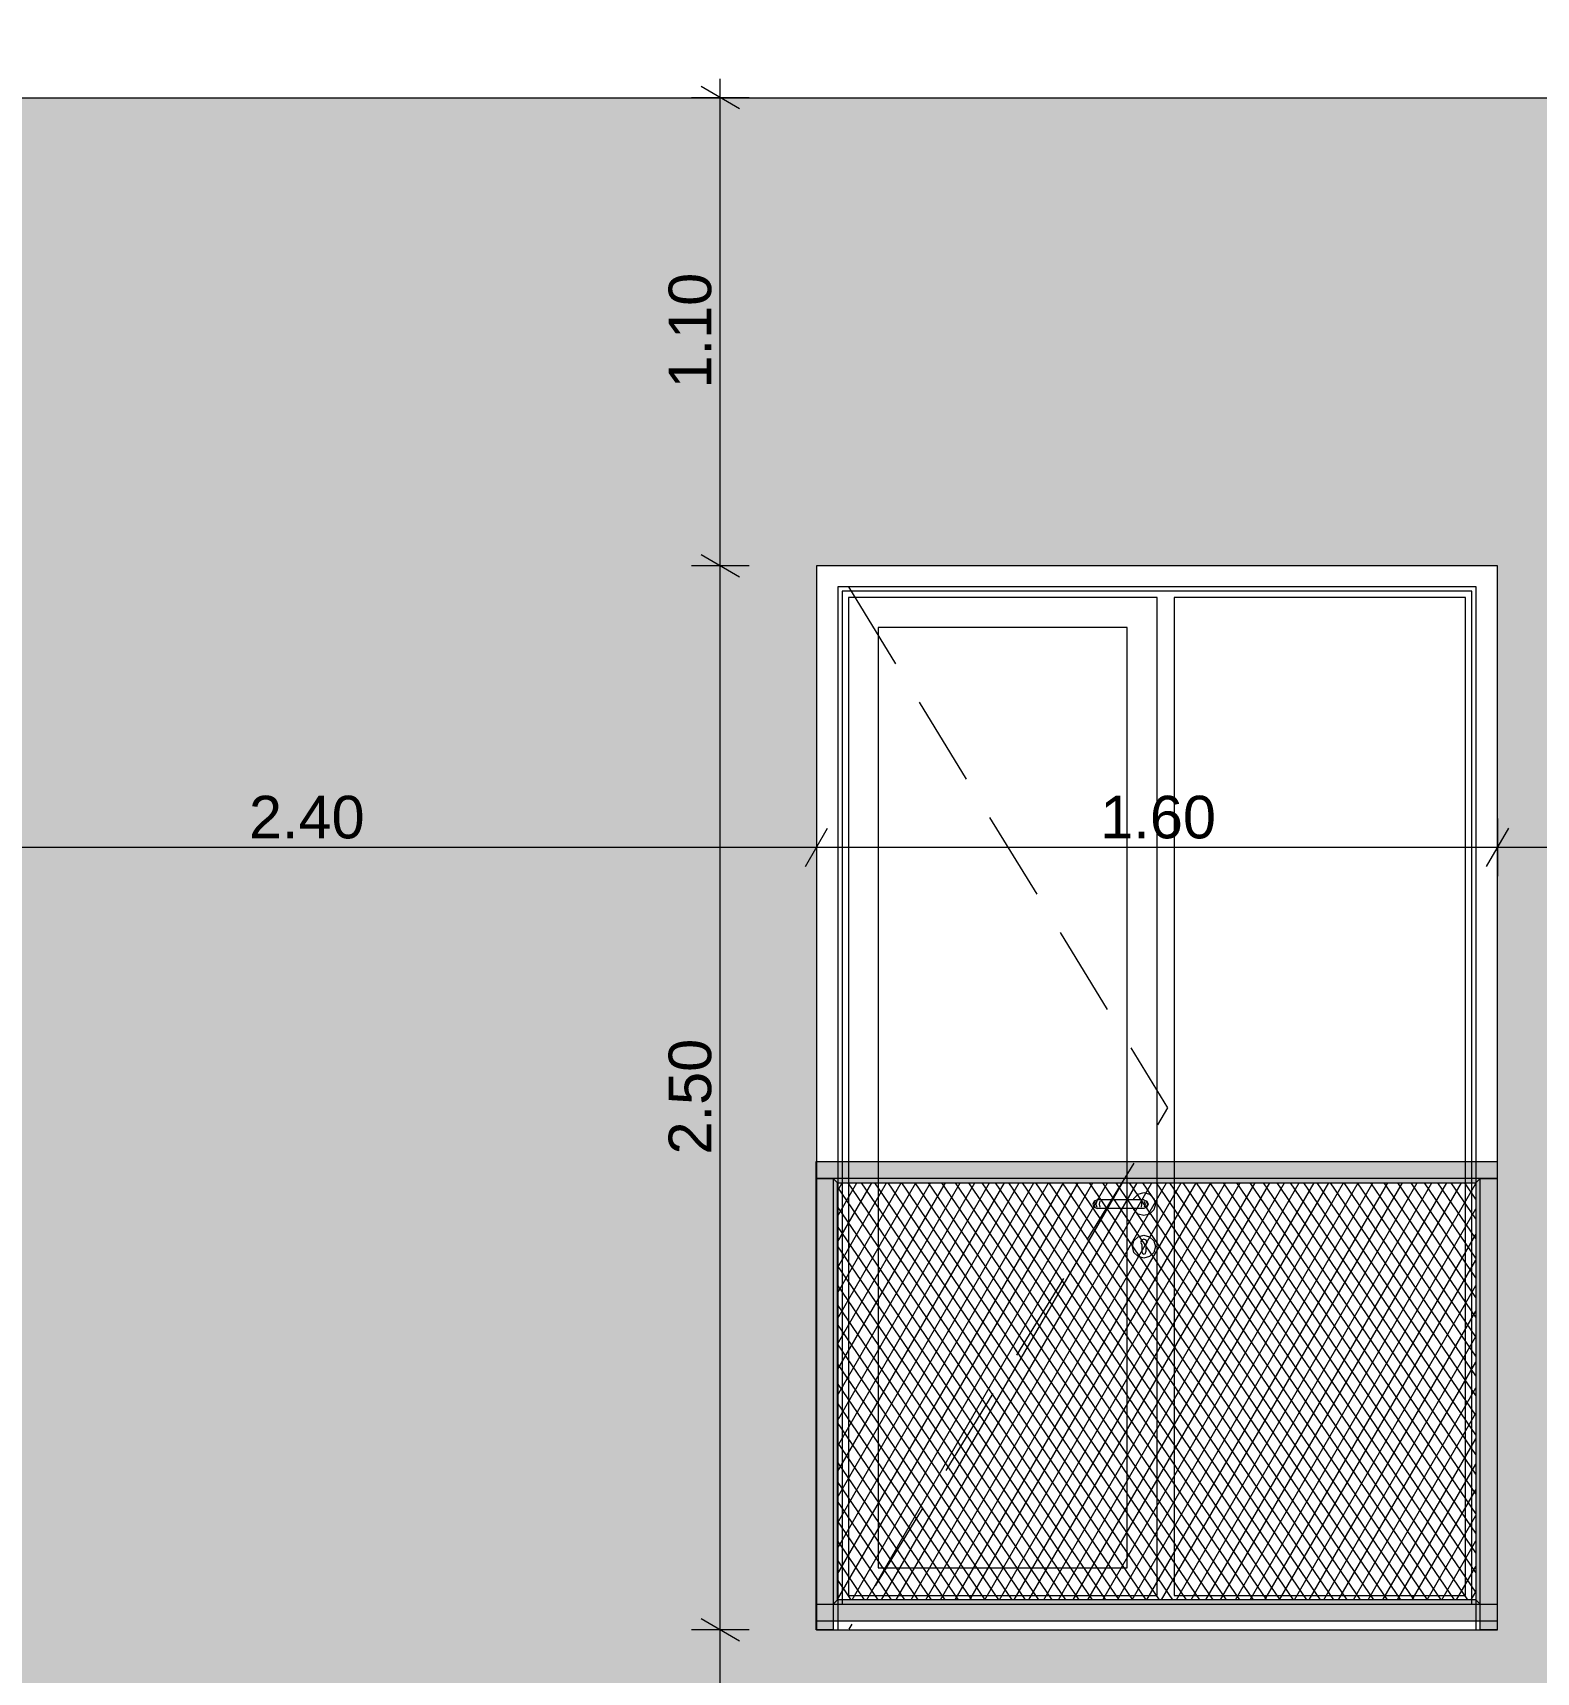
# Model space of a CAD drawing. Header units: millimetres. Extents: x 475206255 to 476720147, y 4620882299 to 4621447368.
# Drawn here: x 475423225 to 475426757, y 4621142045 to 4621145897 of the extents above; entities that cross this region are included whole.
import ezdxf

# ---------------------------------------------------------------- set-up
doc = ezdxf.new("R2010")
doc.units = ezdxf.units.MM
doc.header["$MEASUREMENT"] = 0
doc.linetypes.add('Hidden Line', pattern=[317.5, 211.666667, -105.833333])
for name, color, linetype, lineweight in [('2D Drafting - General_Pen_No__30_Pen_No__9_Pen_No__9_Pen_No__253', 252, 'Continuous', 0), ('2D Drafting - General_Pen_No__30_Pen_No__9_Pen_No__9_Pen_No__7', 7, 'Continuous', 0), ('2D Drafting - General_Pen_No__7_Pen_No__7', 7, 'Continuous', 0), ('Dimensioning - General_Pen_No__142', 142, 'Continuous', 0), ('New_2D Drafting - General_Pen_No__30_Pen_No__9_Pen_No__9_Pen_No__255', 255, 'Continuous', 0), ('New_2D Drafting - General_Pen_No__30_Pen_No__9_Pen_No__9_Pen_No__7', 7, 'Continuous', 0), ('New_2D Drafting - General_Pen_No__4', 7, 'Continuous', 0), ('New_2D Drafting - General_Pen_No__7', 7, 'Continuous', 0), ('New_Structural - Bearing_Pen_No__250', 7, 'Continuous', 0), ('zoma_Pen_No__142', 142, 'Continuous', 0)]:
    doc.layers.add(name, color=color, linetype=linetype, lineweight=lineweight)
doc.layers.add('Dimensioning - General', color=7, linetype='Continuous')
doc.layers.add('zoma', color=7, linetype='Continuous')
doc.styles.add('GENERATED_STYLE_2', font='arial.ttf')
doc.dimstyles.new('GENERATED_STYLE__1', dxfattribs={"dimtxt": 100, "dimasz": 68.640772, "dimexe": 0.18, "dimexo": 0.0625, "dimgap": 0, "dimtad": 1, "dimlfac": 0.001, "dimzin": 0, "dimdsep": 46, "dimtxsty": 'GENERATED_STYLE_2', "dimblk": 'ARROWHEAD_2', "dimblk1": 'ARROWHEAD_2', "dimblk2": 'ARROWHEAD_2', "dimcen": 0.09, "dimse1": 1, "dimse2": 1, "dimclrd": 142, "dimclre": 142, "dimclrt": 142, "dimadec": 0, "dimazin": 0, "dimtfac": 1, "dimtdec": 4, "dimtmove": 0, "dimatfit": 3, "dimfxl": 1, "dimtolj": 1, "dimtzin": 0, "dimarcsym": 0})
doc.dimstyles.new('GENERATED_STYLE__18', dxfattribs={"dimtxt": 100, "dimasz": 68.640772, "dimexe": 0.18, "dimexo": 0.0625, "dimgap": 0, "dimtad": 1, "dimtih": 1, "dimtoh": 1, "dimlfac": 0.001, "dimzin": 0, "dimdsep": 46, "dimtxsty": 'GENERATED_STYLE_2', "dimblk": 'ARROWHEAD_2', "dimblk1": 'ARROWHEAD_2', "dimblk2": 'ARROWHEAD_2', "dimcen": 0.09, "dimse1": 1, "dimse2": 1, "dimclrd": 142, "dimclre": 142, "dimclrt": 142, "dimadec": 0, "dimazin": 0, "dimtfac": 1, "dimtdec": 4, "dimtmove": 0, "dimatfit": 3, "dimfxl": 1, "dimtolj": 1, "dimtzin": 0, "dimarcsym": 0})
doc.dimstyles.new('GENERATED_STYLE__3', dxfattribs={"dimtxt": 200, "dimasz": 64.421331, "dimexe": 0.18, "dimexo": 3, "dimgap": 0, "dimtad": 1, "dimtih": 1, "dimtoh": 1, "dimlfac": 0.001, "dimzin": 0, "dimdsep": 46, "dimtxsty": 'GENERATED_STYLE_2', "dimblk": 'ARROWHEAD_2', "dimblk1": 'ARROWHEAD_2', "dimblk2": 'ARROWHEAD_2', "dimcen": 0.09, "dimclrd": 142, "dimclre": 142, "dimclrt": 142, "dimadec": 0, "dimazin": 0, "dimtfac": 1, "dimtdec": 4, "dimtmove": 0, "dimatfit": 3, "dimfxl": 1, "dimtolj": 1, "dimtzin": 0, "dimarcsym": 0})

# ---------------------------------------------------------------- blocks, each defined once
blk = doc.blocks.new('*D552', base_point=(475826095.8, 4621095193.2))
at = {"layer": 'Dimensioning - General_Pen_No__142', "color": 142, "linetype": 'Continuous', "lineweight": 0, "transparency": 16777216}
for p, q in [((475424795.3, 4621142171.1), (475424885.6, 4621142118.9)), ((475424908.2, 4621142145), (475424772.7, 4621142145)), ((475424840.5, 4621141444.9), (475424840.5, 4621142145)), ((475424795.3, 4621141471), (475424885.6, 4621141418.9)), ((475424908.2, 4621141444.9), (475424772.7, 4621141444.9))]:
    blk.add_line(p, q, dxfattribs=at)
at = {"layer": 'Dimensioning - General_Pen_No__142', "color": 142, "lineweight": 0, "transparency": 16777216, "insert": (475424820.5, 4621141661.5), "char_height": 100, "attachment_point": 7, "rotation": 90, "style": 'GENERATED_STYLE_2'}
blk.add_mtext('\\A1;{\\pql;\\fArial|b0|i0|c204|p0;\\W1.000000;0.70}', dxfattribs=at)
blk = doc.blocks.new('ARROWHEAD_2')
at = {"color": 0, "linetype": 'Continuous', "lineweight": 0}
for p, q in [((-0.378, -0.655), (0.378, 0.655)), ((0, 0), (-1, 0))]:
    blk.add_line(p, q, dxfattribs=at)
blk = doc.blocks.new('*D553', base_point=(475826095.8, 4621095193.2))
at = {"layer": 'Dimensioning - General_Pen_No__142', "color": 142, "linetype": 'Continuous', "lineweight": 0, "transparency": 16777216}
for p, q in [((475424795.3, 4621144671), (475424885.6, 4621144618.9)), ((475424908.2, 4621144644.9), (475424772.7, 4621144644.9)), ((475424840.5, 4621142145), (475424840.5, 4621144644.9)), ((475424795.3, 4621142171.1), (475424885.6, 4621142118.9)), ((475424908.2, 4621142145), (475424772.7, 4621142145))]:
    blk.add_line(p, q, dxfattribs=at)
at = {"layer": 'Dimensioning - General_Pen_No__142', "color": 142, "lineweight": 0, "transparency": 16777216, "insert": (475424820.5, 4621143261.5), "char_height": 100, "attachment_point": 7, "rotation": 90, "style": 'GENERATED_STYLE_2'}
blk.add_mtext('\\A1;{\\pql;\\fArial|b0|i0|c204|p0;\\W1.000000;2.50}', dxfattribs=at)
blk = doc.blocks.new('*D554', base_point=(475826095.8, 4621095193.2))
at = {"layer": 'Dimensioning - General_Pen_No__142', "color": 142, "linetype": 'Continuous', "lineweight": 0, "transparency": 16777216}
for p, q in [((475424840.5, 4621145744.5), (475424840.5, 4621145788.7)), ((475424908.2, 4621145744.5), (475424772.7, 4621145744.5)), ((475424885.6, 4621145718.5), (475424795.3, 4621145770.6)), ((475424840.5, 4621144644.9), (475424840.5, 4621145744.5)), ((475424795.3, 4621144671), (475424885.6, 4621144618.9)), ((475424908.2, 4621144644.9), (475424772.7, 4621144644.9))]:
    blk.add_line(p, q, dxfattribs=at)
at = {"layer": 'Dimensioning - General_Pen_No__142', "color": 142, "lineweight": 0, "transparency": 16777216, "insert": (475424820.5, 4621145061.3), "char_height": 100, "attachment_point": 7, "rotation": 90, "style": 'GENERATED_STYLE_2'}
blk.add_mtext('\\A1;{\\pql;\\fArial|b0|i0|c204|p0;\\W1.000000;1.10}', dxfattribs=at)
blk = doc.blocks.new('*D1528', base_point=(475826095.8, 4621095193.2))
at = {"layer": 'zoma_Pen_No__142', "color": 142, "linetype": 'Continuous', "lineweight": 0, "transparency": 16777216}
for p, q in [((475420915.9, 4621126477.3), (475420915.9, 4621126604.5)), ((475427415.9, 4621126477.3), (475427415.9, 4621126604.5)), ((475420940.3, 4621126583.3), (475420891.4, 4621126498.5)), ((475427440.3, 4621126583.3), (475427391.4, 4621126498.5)), ((475420915.9, 4621126540.9), (475427415.9, 4621126540.9))]:
    blk.add_line(p, q, dxfattribs=at)
at = {"layer": 'zoma_Pen_No__142', "color": 142, "lineweight": 0, "transparency": 16777216, "char_height": 200, "attachment_point": 7, "style": 'GENERATED_STYLE_2'}
for s, insert in [('\\A1;{\\pql;\\fArial|b0|i0|c204|p0;\\W1.000000;6.50}', (475423898.9, 4621126580.9)), ('\\A1;{\\pql;\\fArial|b0|i0|c204|p0;\\W1.000000;0.40}', (475426857.5, 4621126580.9))]:
    blk.add_mtext(s, dxfattribs=dict(at, insert=insert))
blk = doc.blocks.new('*D2319', base_point=(475826095.8, 4621095193.2))
at = {"layer": 'Dimensioning - General_Pen_No__142', "color": 142, "linetype": 'Continuous', "lineweight": 0, "transparency": 16777216}
for p, q in [((475426666.7, 4621144050.6), (475426666.7, 4621143915.2)), ((475427886.6, 4621144050.6), (475427886.6, 4621143915.2)), ((475426640.6, 4621143937.8), (475426692.7, 4621144028.1)), ((475427860.6, 4621143937.8), (475427912.7, 4621144028.1)), ((475427886.6, 4621143982.9), (475426666.7, 4621143982.9)), ((475427930.8, 4621143982.9), (475427886.6, 4621143982.9))]:
    blk.add_line(p, q, dxfattribs=at)
at = {"layer": 'Dimensioning - General_Pen_No__142', "color": 142, "lineweight": 0, "transparency": 16777216, "insert": (475427143.2, 4621144002.9), "char_height": 100, "attachment_point": 7, "style": 'GENERATED_STYLE_2'}
blk.add_mtext('\\A1;{\\pql;\\fArial|b0|i0|c204|p0;\\W1.000000;1.22}', dxfattribs=at)
blk = doc.blocks.new('*D2320', base_point=(475826095.8, 4621095193.2))
at = {"layer": 'Dimensioning - General_Pen_No__142', "color": 142, "linetype": 'Continuous', "lineweight": 0, "transparency": 16777216}
for p, q in [((475425066.7, 4621144050.6), (475425066.7, 4621143915.2)), ((475426666.7, 4621144050.6), (475426666.7, 4621143915.2)), ((475425040.6, 4621143937.8), (475425092.7, 4621144028.1)), ((475426640.6, 4621143937.8), (475426692.7, 4621144028.1)), ((475426666.7, 4621143982.9), (475425066.7, 4621143982.9))]:
    blk.add_line(p, q, dxfattribs=at)
at = {"layer": 'Dimensioning - General_Pen_No__142', "color": 142, "lineweight": 0, "transparency": 16777216, "insert": (475425733.2, 4621144002.9), "char_height": 100, "attachment_point": 7, "style": 'GENERATED_STYLE_2'}
blk.add_mtext('\\A1;{\\pql;\\fArial|b0|i0|c204|p0;\\W1.000000;1.60}', dxfattribs=at)
blk = doc.blocks.new('*D2321', base_point=(475826095.8, 4621095193.2))
at = {"layer": 'Dimensioning - General_Pen_No__142', "color": 142, "linetype": 'Continuous', "lineweight": 0, "transparency": 16777216}
for p, q in [((475422666.3, 4621144050.6), (475422666.3, 4621143915.2)), ((475425066.7, 4621144050.6), (475425066.7, 4621143915.2)), ((475422640.2, 4621143937.8), (475422692.3, 4621144028.1)), ((475425040.6, 4621143937.8), (475425092.7, 4621144028.1)), ((475425066.7, 4621143982.9), (475422666.3, 4621143982.9))]:
    blk.add_line(p, q, dxfattribs=at)
at = {"layer": 'Dimensioning - General_Pen_No__142', "color": 142, "lineweight": 0, "transparency": 16777216, "insert": (475423733, 4621144002.9), "char_height": 100, "attachment_point": 7, "style": 'GENERATED_STYLE_2'}
blk.add_mtext('\\A1;{\\pql;\\fArial|b0|i0|c204|p0;\\W1.000000;2.40}', dxfattribs=at)

msp = doc.modelspace()

# ---------------------------------------------------------------- hatches: boundary and pattern name
at = {"layer": '2D Drafting - General_Pen_No__30_Pen_No__9_Pen_No__9_Pen_No__253', "linetype": 'Continuous', "lineweight": 0}
h = msp.add_hatch(dxfattribs=at)
h.set_pattern_fill('BRICK___RUNNING_BOND', color=252, style=0, pattern_type=2)
h.set_pattern_definition([(180, (475382668.45, 4621135278.51), (0, 66.64), []), (90, (475382668.45, 4621135278.5), (244.8, 0), [66.64, -66.64]), (90, (475382546.05, 4621135345.15), (244.8, 0), [66.64, -66.64])])
h.paths.add_polyline_path([(475407116.097, 4621132444.943), (475407116.097, 4621145744.536), (475427886.496, 4621145744.536), (475427886.496, 4621132444.943), (475424099.531, 4621132444.942), (475422915.902, 4621132444.943), (475420516.519, 4621132444.943), (475420516.519, 4621135044.943), (475418016.519, 4621135044.943), (475418016.519, 4621132444.943), (475417816.698, 4621132444.943), (475417816.698, 4621135044.924), (475414016.698, 4621135044.924), (475414016.698, 4621132444.943), (475413616.479, 4621132444.943), (475411316.097, 4621132444.943), (475411316.097, 4621145344.955), (475409845.506, 4621145344.955), (475409816.623, 4621145344.955), (475407515.336, 4621145344.955), (475407515.336, 4621135744.944), (475407515.336, 4621135044.961), (475407516.097, 4621135044.961), (475407516.097, 4621132545), (475407516.097, 4621132444.943)])
h.paths.add_polyline_path([(475411816.173, 4621143044.943), (475411816.173, 4621144644.943), (475413416.173, 4621144644.943), (475413416.173, 4621143044.943)], flags=0)
h.paths.add_polyline_path([(475411816.178, 4621135044.943), (475413416.178, 4621135044.943), (475413416.178, 4621133444.942), (475411816.178, 4621133444.942)], flags=0)
h.paths.add_polyline_path([(475413416.178, 4621136644.942), (475411816.178, 4621136644.942), (475411816.178, 4621138244.943), (475413416.178, 4621138244.943)], flags=0)
h.paths.add_polyline_path([(475413416.178, 4621139844.942), (475411816.178, 4621139844.942), (475411816.178, 4621141444.943), (475413416.178, 4621141444.943)], flags=0)
h.paths.add_polyline_path([(475414016.097, 4621135464.943), (475422915.902, 4621135464.943), (475422915.902, 4621135684.943), (475418666.092, 4621135684.943), (475418666.092, 4621135744.932), (475418666.092, 4621135744.944), (475418666.092, 4621138244.955), (475418666.092, 4621138664.943), (475422915.902, 4621138664.943), (475422915.902, 4621138884.943), (475418666.092, 4621138884.943), (475418666.092, 4621141864.943), (475422915.902, 4621141864.943), (475422915.902, 4621142084.943), (475420066.548, 4621142084.943), (475420066.548, 4621144644.937), (475419166.549, 4621144644.937), (475419166.549, 4621142084.943), (475418666.092, 4621142084.943), (475418666.092, 4621145064.943), (475422915.902, 4621145064.943), (475422915.902, 4621145284.943), (475414016.097, 4621145284.943), (475414016.097, 4621145064.943), (475417166.094, 4621145064.943), (475417166.094, 4621142084.943), (475414016.097, 4621142084.943), (475414016.097, 4621141864.943), (475417166.094, 4621141864.943), (475417166.094, 4621138884.943), (475414016.097, 4621138884.943), (475414016.097, 4621138664.943), (475417166.094, 4621138664.943), (475417166.094, 4621138244.955), (475417166.094, 4621135744.944), (475417166.094, 4621135744.924), (475417166.094, 4621135684.943), (475414016.097, 4621135684.943)], flags=0)
h.paths.add_polyline_path([(475416466.026, 4621135744.913), (475416466.026, 4621138244.923), (475414866.018, 4621138244.923), (475414866.018, 4621135744.913)], flags=0)
h.paths.add_polyline_path([(475414866.026, 4621144644.918), (475416466.035, 4621144644.918), (475416466.035, 4621142144.923), (475414866.026, 4621142144.923)], flags=0)
h.paths.add_polyline_path([(475416466.035, 4621138944.924), (475414866.026, 4621138944.924), (475414866.026, 4621141444.918), (475416466.035, 4621141444.918)], flags=0)
h.paths.add_polyline_path([(475419166.549, 4621138944.945), (475420066.548, 4621138944.945), (475420066.548, 4621141444.94), (475419166.549, 4621141444.94)], flags=0)
h.paths.add_polyline_path([(475419166.549, 4621138244.94), (475419166.549, 4621135744.945), (475420066.548, 4621135744.945), (475420066.548, 4621138244.94)], flags=0)
h.paths.add_polyline_path([(475422666.097, 4621132544.993), (475421066.097, 4621132544.993), (475421066.097, 4621135044.993), (475422666.097, 4621135044.993)], flags=0)
h.paths.add_polyline_path([(475421066.097, 4621144644.939), (475421066.097, 4621142144.943), (475422666.097, 4621142144.943), (475422666.097, 4621144644.939)], flags=0)
h.paths.add_polyline_path([(475421066.105, 4621138944.931), (475422666.097, 4621138944.931), (475422666.097, 4621138944.943), (475422666.097, 4621141444.937), (475421766.097, 4621141444.937), (475421066.105, 4621141444.937)], flags=0)
h.paths.add_polyline_path([(475421066.105, 4621135744.929), (475422666.097, 4621135744.929), (475422666.097, 4621135744.943), (475422666.097, 4621138244.94), (475421766.097, 4621138244.94), (475421066.105, 4621138244.94)], flags=0)
h.paths.add_polyline_path([(475425066.474, 4621132544.995), (475426666.486, 4621132544.995), (475426666.477, 4621135044.946), (475425066.477, 4621135044.941)], flags=0)
h.paths.add_polyline_path([(475425066.502, 4621135744.936), (475426666.511, 4621135744.936), (475426666.511, 4621138244.935), (475425066.511, 4621138244.941)], flags=0)
h.paths.add_polyline_path([(475426666.511, 4621142144.937), (475426666.511, 4621144644.941), (475425066.511, 4621144644.941), (475425066.509, 4621142144.937)], flags=0)
h.paths.add_polyline_path([(475426666.514, 4621138944.999), (475426666.514, 4621141444.941), (475425066.511, 4621141444.941), (475425066.509, 4621138944.999)], flags=0)
at = {"layer": 'New_2D Drafting - General_Pen_No__30_Pen_No__9_Pen_No__9_Pen_No__255', "linetype": 'Continuous', "lineweight": 0}
for points in [[(475426665.596, 4621143244.995), (475426665.596, 4621143204.995), (475425065.596, 4621143204.995), (475425065.596, 4621143244.995)], [(475425105.603, 4621142144.994), (475425065.596, 4621142144.994), (475425065.596, 4621143204.995), (475425105.603, 4621143204.995)], [(475425105.603, 4621142204.994), (475425115.603, 4621142214.994), (475425115.603, 4621143194.995), (475425105.603, 4621143204.995)], [(475426615.603, 4621143194.995), (475426625.603, 4621143204.995), (475425105.603, 4621143204.995), (475425115.603, 4621143194.995)], [(475426615.603, 4621142214.994), (475426625.603, 4621142204.994), (475426625.603, 4621143204.995), (475426615.603, 4621143194.995)], [(475426665.609, 4621142144.994), (475426625.603, 4621142144.994), (475426625.603, 4621143204.995), (475426665.609, 4621143204.995)], [(475426665.609, 4621142204.994), (475426665.609, 4621142164.994), (475425065.596, 4621142164.994), (475425065.596, 4621142204.994)], [(475426625.603, 4621142204.994), (475426615.603, 4621142214.994), (475425115.603, 4621142214.994), (475425105.603, 4621142204.994)]]:
    msp.add_hatch(color=255, dxfattribs=at).paths.add_polyline_path(points)
at = {"layer": 'New_2D Drafting - General_Pen_No__7', "linetype": 'Continuous', "lineweight": 0}
h = msp.add_hatch(dxfattribs=at)
h.set_pattern_fill('BATT_INSULATION', style=0, pattern_type=2)
h.set_pattern_definition([(60, (475826095.757, 4621095193.19), (-25.9807621, 15), []), (124.306619, (475826095.757, 4621095193.19), (23.8156986, 11.25), [])])
h.paths.add_polyline_path([(475425115.603, 4621143194.995), (475426615.603, 4621143194.995), (475426615.603, 4621142214.994), (475425115.603, 4621142214.994)])

# ---------------------------------------------------------------- linework, layer by layer
at = {"layer": '2D Drafting - General_Pen_No__30_Pen_No__9_Pen_No__9_Pen_No__7', "color": 7, "linetype": 'Continuous', "lineweight": 0, "flags": 128}
msp.add_lwpolyline([(475407116.097, 4621145744.536), (475427886.496, 4621145744.536), (475427886.496, 4621132444.943), (475424099.531, 4621132444.942), (475422915.902, 4621132444.943)], dxfattribs=at)
msp.add_lwpolyline([(475426666.511, 4621142144.937), (475426666.511, 4621144644.941), (475425066.511, 4621144644.941), (475425066.509, 4621142144.937)], close=True, dxfattribs=at)
at = {"layer": '2D Drafting - General_Pen_No__7_Pen_No__7', "color": 7, "linetype": 'Continuous', "lineweight": 0, "flags": 128}
for points in [[(475425070.602, 4621142144.935), (475426666.485, 4621142144.94), (475426666.477, 4621144644.941), (475425066.477, 4621144644.935)], [(475425066.477, 4621144644.935), (475425066.485, 4621142144.935), (475425070.602, 4621142144.935)]]:
    msp.add_lwpolyline(points, dxfattribs=at)
for points in [[(475426616.477, 4621144594.939), (475425116.477, 4621144594.934), (475425116.485, 4621142144.935), (475426616.485, 4621142144.942)], [(475426606.477, 4621144584.939), (475425126.477, 4621144584.934), (475425126.485, 4621142204.937), (475426606.485, 4621142204.942)], [(475425866.481, 4621144569.937), (475425141.477, 4621144569.934), (475425141.485, 4621142224.937), (475425866.485, 4621142224.939)], [(475426591.477, 4621144569.939), (475425906.477, 4621144569.937), (475425906.485, 4621142224.939), (475426591.485, 4621142224.942)], [(475425796.477, 4621144499.936), (475425211.477, 4621144499.934), (475425211.485, 4621142289.937), (475425796.485, 4621142289.939)]]:
    msp.add_lwpolyline(points, close=True, dxfattribs=at)
at = {"layer": '2D Drafting - General_Pen_No__7_Pen_No__7', "color": 7, "linetype": 'Hidden Line', "lineweight": 0, "flags": 128}
msp.add_lwpolyline([(475425141.481, 4621144594.937), (475425891.477, 4621143370.811), (475425142.25, 4621142146.222)], dxfattribs=at)
at = {"layer": 'New_2D Drafting - General_Pen_No__30_Pen_No__9_Pen_No__9_Pen_No__7', "color": 7, "linetype": 'Continuous', "lineweight": 0, "flags": 128}
for points in [[(475426665.596, 4621143244.995), (475426665.596, 4621143204.995), (475425065.596, 4621143204.995), (475425065.596, 4621143244.995)], [(475425105.603, 4621142144.994), (475425065.596, 4621142144.994), (475425065.596, 4621143204.995), (475425105.603, 4621143204.995)], [(475425105.603, 4621142204.994), (475425115.603, 4621142214.994), (475425115.603, 4621143194.995), (475425105.603, 4621143204.995)], [(475426615.603, 4621143194.995), (475426625.603, 4621143204.995), (475425105.603, 4621143204.995), (475425115.603, 4621143194.995)], [(475426615.603, 4621142214.994), (475426625.603, 4621142204.994), (475426625.603, 4621143204.995), (475426615.603, 4621143194.995)], [(475426665.609, 4621142144.994), (475426625.603, 4621142144.994), (475426625.603, 4621143204.995), (475426665.609, 4621143204.995)], [(475426665.609, 4621142204.994), (475426665.609, 4621142164.994), (475425065.596, 4621142164.994), (475425065.596, 4621142204.994)], [(475426625.603, 4621142204.994), (475426615.603, 4621142214.994), (475425115.603, 4621142214.994), (475425105.603, 4621142204.994)]]:
    msp.add_lwpolyline(points, close=True, dxfattribs=at)
at = {"layer": 'New_2D Drafting - General_Pen_No__4', "color": 7, "linetype": 'Continuous', "lineweight": 0, "flags": 128}
msp.add_lwpolyline([(475425115.603, 4621143194.995), (475426615.603, 4621143194.995), (475426615.603, 4621142214.994), (475425115.603, 4621142214.994)], close=True, dxfattribs=at)
at = {"layer": 'New_Structural - Bearing_Pen_No__250', "color": 7, "linetype": 'Continuous', "lineweight": 0}
for p, q in [((475425811.271, 4621143154.938), (475425812.209, 4621143158.438)), ((475425812.209, 4621143158.438), (475425822.092, 4621143168.32)), ((475425822.092, 4621143168.32), (475425835.592, 4621143171.938)), ((475425835.592, 4621143171.938), (475425849.092, 4621143168.32)), ((475425849.092, 4621143168.32), (475425858.974, 4621143158.438)), ((475425858.974, 4621143158.438), (475425862.592, 4621143144.938)), ((475425718.521, 4621143152.008), (475425715.592, 4621143144.937)), ((475425715.592, 4621143144.937), (475425718.521, 4621143137.866)), ((475425720.073, 4621143152.008), (475425717.314, 4621143144.937)), ((475425717.314, 4621143144.937), (475425720.073, 4621143137.866)), ((475425725.592, 4621143154.937), (475425718.521, 4621143152.008)), ((475425718.521, 4621143137.866), (475425725.592, 4621143134.937)), ((475425724.887, 4621143152.008), (475425722.775, 4621143144.937)), ((475425722.775, 4621143144.937), (475425724.887, 4621143137.866)), ((475425726.733, 4621143154.937), (475425725.592, 4621143154.937)), ((475425726.734, 4621143134.937), (475425725.592, 4621143134.937)), ((475425729.985, 4621143154.937), (475425726.733, 4621143154.937)), ((475425729.985, 4621143134.937), (475425726.734, 4621143134.937)), ((475425734.851, 4621143154.937), (475425729.985, 4621143154.937)), ((475425734.851, 4621143134.937), (475425729.985, 4621143134.937)), ((475425732.092, 4621143152.008), (475425730.95, 4621143144.937)), ((475425730.95, 4621143144.937), (475425732.092, 4621143137.866)), ((475425740.592, 4621143154.937), (475425734.851, 4621143154.937)), ((475425740.592, 4621143134.937), (475425734.851, 4621143134.937)), ((475425820.592, 4621143154.938), (475425740.592, 4621143154.937)), ((475425820.592, 4621143134.938), (475425740.592, 4621143134.937)), ((475425812.209, 4621143131.438), (475425811.271, 4621143134.938)), ((475425822.092, 4621143121.555), (475425812.209, 4621143131.438)), ((475425826.332, 4621143154.938), (475425820.592, 4621143154.938)), ((475425826.332, 4621143134.938), (475425820.592, 4621143134.938)), ((475425835.592, 4621143117.938), (475425822.092, 4621143121.555)), ((475425831.198, 4621143154.938), (475425826.332, 4621143154.938)), ((475425831.198, 4621143134.938), (475425826.332, 4621143134.938)), ((475425829.091, 4621143152.009), (475425830.234, 4621143144.938)), ((475425830.234, 4621143144.938), (475425829.091, 4621143137.866)), ((475425834.45, 4621143154.938), (475425831.198, 4621143154.938)), ((475425834.45, 4621143134.938), (475425831.198, 4621143134.938)), ((475425835.592, 4621143154.938), (475425834.45, 4621143154.938)), ((475425835.592, 4621143134.938), (475425834.45, 4621143134.938)), ((475425835.592, 4621143154.938), (475425842.663, 4621143152.009)), ((475425842.663, 4621143137.867), (475425835.592, 4621143134.938)), ((475425849.092, 4621143121.555), (475425835.592, 4621143117.938)), ((475425836.296, 4621143152.009), (475425838.408, 4621143144.938)), ((475425838.408, 4621143144.938), (475425836.296, 4621143137.867)), ((475425841.111, 4621143152.009), (475425843.87, 4621143144.938)), ((475425843.87, 4621143144.938), (475425841.111, 4621143137.867)), ((475425842.663, 4621143152.009), (475425845.592, 4621143144.938)), ((475425845.592, 4621143144.938), (475425842.663, 4621143137.867)), ((475425858.974, 4621143131.438), (475425849.092, 4621143121.555)), ((475425862.592, 4621143144.938), (475425858.974, 4621143131.438)), ((475425808.592, 4621143044.937), (475425812.209, 4621143058.438)), ((475425812.209, 4621143031.438), (475425808.592, 4621143044.937)), ((475425812.209, 4621143058.438), (475425822.092, 4621143068.32)), ((475425822.092, 4621143068.32), (475425835.592, 4621143071.938)), ((475425828.872, 4621143056.577), (475425828.124, 4621143054.63)), ((475425828.124, 4621143054.63), (475425830.592, 4621143049.338)), ((475425828.872, 4621143056.577), (475425830.217, 4621143060.081)), ((475425835.592, 4621143062.363), (475425830.217, 4621143060.081)), ((475425830.592, 4621143049.338), (475425830.592, 4621143047.824)), ((475425830.592, 4621143047.824), (475425830.592, 4621143044.938)), ((475425830.592, 4621143044.938), (475425830.592, 4621143042.051)), ((475425830.592, 4621143042.051), (475425830.592, 4621143036.277)), ((475425835.592, 4621143071.938), (475425849.092, 4621143068.32)), ((475425840.967, 4621143060.081), (475425835.592, 4621143062.363)), ((475425840.592, 4621143049.338), (475425843.06, 4621143054.63)), ((475425840.592, 4621143047.824), (475425840.592, 4621143049.338)), ((475425840.592, 4621143047.824), (475425840.592, 4621143044.938)), ((475425840.592, 4621143044.938), (475425840.592, 4621143042.051)), ((475425840.592, 4621143042.051), (475425840.592, 4621143036.277)), ((475425842.312, 4621143056.577), (475425840.967, 4621143060.081)), ((475425842.312, 4621143056.577), (475425843.06, 4621143054.63)), ((475425849.092, 4621143068.32), (475425858.975, 4621143058.438)), ((475425858.975, 4621143058.438), (475425862.592, 4621143044.938)), ((475425862.592, 4621143044.938), (475425858.975, 4621143031.438)), ((475425822.092, 4621143021.555), (475425812.209, 4621143031.438)), ((475425835.592, 4621143017.938), (475425822.092, 4621143021.555)), ((475425830.592, 4621143036.277), (475425830.592, 4621143032.438)), ((475425830.592, 4621143032.438), (475425832.057, 4621143028.902)), ((475425832.057, 4621143028.902), (475425835.592, 4621143027.438)), ((475425835.592, 4621143027.438), (475425839.128, 4621143028.902)), ((475425849.092, 4621143021.555), (475425835.592, 4621143017.938)), ((475425839.128, 4621143028.902), (475425840.592, 4621143032.438)), ((475425840.592, 4621143036.277), (475425840.592, 4621143032.438)), ((475425858.975, 4621143031.438), (475425849.092, 4621143021.555))]:
    msp.add_line(p, q, dxfattribs=at)

# ---------------------------------------------------------------- dimensions: what is measured, and where the dimension line sits
at = {"layer": 'Dimensioning - General', "color": 142, "linetype": 'Continuous', "lineweight": 0}
for base, p1, p2, picture, middle in [((475424840.477, 4621145744.536), (475364762.758, 4621144644.941), (475364988.123, 4621145744.536), '*D554', (475424770.477, 4621145190.736)), ((475424840.477, 4621144644.941), (475364762.763, 4621142144.994), (475364762.758, 4621144644.941), '*D553', (475424770.477, 4621143390.965)), ((475424840.477, 4621142144.994), (475364762.758, 4621141444.941), (475364762.763, 4621142144.994), '*D552', (475424770.477, 4621141790.965))]:
    dim = msp.add_linear_dim(base=base, p1=p1, p2=p2, angle=90, dimstyle='GENERATED_STYLE__1', dxfattribs=at)
    dim.commit()
    dim.dimension.update_dxf_attribs({"geometry": picture, "text_midpoint": middle, "dimtype": 160, "text_rotation": 90})
for base, p1, p2, picture, middle in [((475426666.664, 4621143982.909), (475427886.649, 4621145231.225), (475426666.664, 4621144644.935), '*D2319', (475427272.655, 4621144052.909)), ((475422666.25, 4621143982.909), (475425066.664, 4621144644.941), (475422666.25, 4621144644.932), '*D2321', (475423862.455, 4621144052.909)), ((475425066.664, 4621143982.909), (475426666.664, 4621144644.935), (475425066.664, 4621144644.941), '*D2320', (475425862.662, 4621144052.909))]:
    dim = msp.add_linear_dim(base=base, p1=p1, p2=p2, angle=180, dimstyle='GENERATED_STYLE__18', dxfattribs=at)
    dim.commit()
    dim.dimension.update_dxf_attribs({"geometry": picture, "text_midpoint": middle, "dimtype": 160})
at = {"layer": 'zoma', "color": 142, "linetype": 'Continuous', "lineweight": 0}
dim = msp.add_linear_dim(base=(475427415.86, 4621126540.885), p1=(475420915.86, 4621179106.55), p2=(475427415.86, 4621178706.55), dimstyle='GENERATED_STYLE__3', dxfattribs=at)
dim.commit()
dim.dimension.update_dxf_attribs({"geometry": '*D1528', "text_midpoint": (475424157.856, 4621126680.885), "dimtype": 160})

doc.saveas('drawing.dxf')
